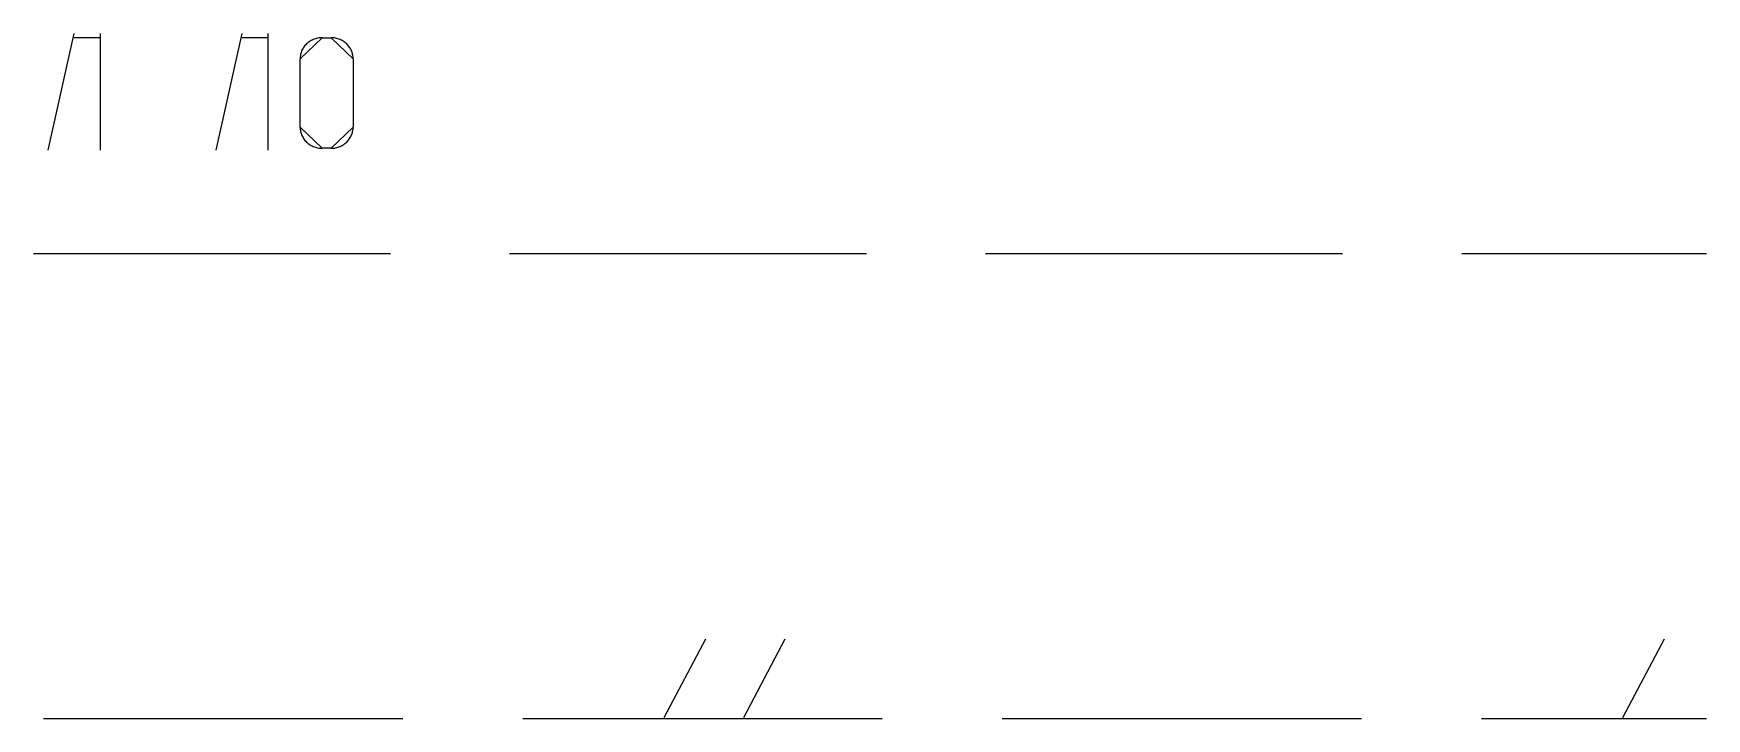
# Model space of a CAD drawing. Extents: x 8646 to 18206, y -17605 to -192.
# Drawn here: x 11156.23 to 11166.28, y -9005.76 to -9001.65 of the extents above; entities that cross this region are included whole.
import ezdxf

# ---------------------------------------------------------------- set-up
doc = ezdxf.new("R2010")
doc.units = 0
doc.layers.get('0').update_dxf_attribs({"linetype": 'CONTINUOUS'})

msp = doc.modelspace()

# ---------------------------------------------------------------- linework, layer by layer
at = {"color": 8, "linetype": 'CONTINUOUS'}
for p, q in [((11156.32, -9002.353), (11156.476, -9001.653)), ((11156.476, -9001.678), (11156.632, -9001.678)), ((11156.632, -9001.653), (11156.632, -9002.353)), ((11157.329, -9002.353), (11157.485, -9001.653)), ((11157.485, -9001.678), (11157.64, -9001.678)), ((11157.64, -9001.653), (11157.64, -9002.353)), ((11157.966, -9001.679), (11158.019, -9001.679)), ((11157.833, -9002.215), (11157.833, -9001.806)), ((11158.151, -9001.806), (11158.151, -9002.215)), ((11158.019, -9002.342), (11157.966, -9002.342)), ((11156.232, -9002.973), (11158.376, -9002.973)), ((11159.09, -9002.973), (11161.234, -9002.973)), ((11161.948, -9002.973), (11164.092, -9002.973)), ((11164.807, -9002.973), (11166.277, -9002.973)), ((11160.018, -9005.757), (11160.268, -9005.286)), ((11160.496, -9005.757), (11160.746, -9005.286)), ((11165.774, -9005.757), (11166.024, -9005.286)), ((11156.292, -9005.764), (11158.45, -9005.764)), ((11159.17, -9005.764), (11161.328, -9005.764)), ((11162.048, -9005.764), (11164.206, -9005.764)), ((11164.926, -9005.764), (11166.277, -9005.764))]:
    msp.add_line(p, q, dxfattribs=at)
at = {"color": 8, "linetype": 'CONTINUOUS', "flags": 128}
for points in [[(11157.966, -9001.679), (11157.959, -9001.679), (11157.952, -9001.679), (11157.945, -9001.68), (11157.938, -9001.681), (11157.931, -9001.683), (11157.925, -9001.685), (11157.918, -9001.687), (11157.912, -9001.69), (11157.905, -9001.693), (11157.899, -9001.696), (11157.893, -9001.699), (11157.888, -9001.703), (11157.882, -9001.707), (11157.877, -9001.711), (11157.872, -9001.716), (11157.867, -9001.721), (11157.862, -9001.726), (11157.858, -9001.731), (11157.854, -9001.737), (11157.851, -9001.742), (11157.847, -9001.748), (11157.844, -9001.754), (11157.842, -9001.76), (11157.839, -9001.767), (11157.837, -9001.773), (11157.836, -9001.78), (11157.835, -9001.786), (11157.834, -9001.793), (11157.833, -9001.8), (11157.833, -9001.806)], [(11158.151, -9001.806), (11158.151, -9001.8), (11158.151, -9001.793), (11158.15, -9001.786), (11158.148, -9001.78), (11158.147, -9001.773), (11158.145, -9001.767), (11158.143, -9001.76), (11158.14, -9001.754), (11158.137, -9001.748), (11158.134, -9001.742), (11158.13, -9001.737), (11158.126, -9001.731), (11158.122, -9001.726), (11158.117, -9001.721), (11158.113, -9001.716), (11158.107, -9001.711), (11158.102, -9001.707), (11158.097, -9001.703), (11158.091, -9001.699), (11158.085, -9001.696), (11158.079, -9001.693), (11158.073, -9001.69), (11158.066, -9001.687), (11158.06, -9001.685), (11158.053, -9001.683), (11158.046, -9001.681), (11158.039, -9001.68), (11158.033, -9001.679), (11158.026, -9001.679), (11158.019, -9001.679)], [(11157.833, -9002.215), (11157.833, -9002.221), (11157.834, -9002.228), (11157.835, -9002.234), (11157.836, -9002.241), (11157.837, -9002.248), (11157.839, -9002.254), (11157.842, -9002.26), (11157.844, -9002.266), (11157.847, -9002.272), (11157.851, -9002.278), (11157.854, -9002.284), (11157.858, -9002.29), (11157.862, -9002.295), (11157.867, -9002.3), (11157.872, -9002.305), (11157.877, -9002.309), (11157.882, -9002.314), (11157.888, -9002.318), (11157.893, -9002.322), (11157.899, -9002.325), (11157.905, -9002.328), (11157.912, -9002.331), (11157.918, -9002.334), (11157.925, -9002.336), (11157.931, -9002.338), (11157.938, -9002.339), (11157.945, -9002.341), (11157.952, -9002.341), (11157.959, -9002.342), (11157.966, -9002.342)], [(11158.019, -9002.342), (11158.026, -9002.342), (11158.033, -9002.341), (11158.039, -9002.341), (11158.046, -9002.339), (11158.053, -9002.338), (11158.06, -9002.336), (11158.066, -9002.334), (11158.073, -9002.331), (11158.079, -9002.328), (11158.085, -9002.325), (11158.091, -9002.322), (11158.097, -9002.318), (11158.102, -9002.314), (11158.107, -9002.309), (11158.113, -9002.305), (11158.117, -9002.3), (11158.122, -9002.295), (11158.126, -9002.29), (11158.13, -9002.284), (11158.134, -9002.278), (11158.137, -9002.272), (11158.14, -9002.266), (11158.143, -9002.26), (11158.145, -9002.254), (11158.147, -9002.248), (11158.148, -9002.241), (11158.15, -9002.234), (11158.151, -9002.228), (11158.151, -9002.221), (11158.151, -9002.215)]]:
    msp.add_lwpolyline(points, close=True, dxfattribs=at)

doc.saveas('drawing.dxf')
